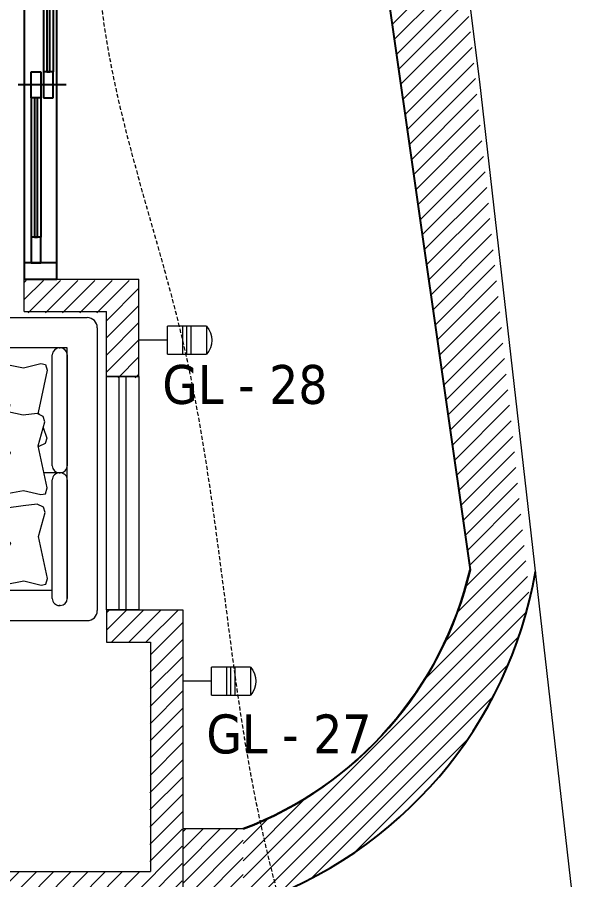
# Model space of a CAD drawing. Header units: inches. Extents: x 109699 to 44449955, y -10987 to 15824140.
# Drawn here: x 193229.3 to 193315.7, y -3401 to -3267.9 of the extents above; entities that cross this region are included whole.
import ezdxf

# ---------------------------------------------------------------- set-up
doc = ezdxf.new("R2010")
doc.units = ezdxf.units.IN
doc.header["$LTSCALE"] = 5
doc.header["$MEASUREMENT"] = 0
doc.linetypes.add('DASHED2', pattern=[0.375, 0.25, -0.125])
for name, color, linetype, lineweight in [('E-BK', 1, 'Continuous', 15), ('E-Con-Point', 5, 'DASHED2', 13), ('GL', 7, 'Continuous', 5), ('glass', 140, 'Continuous', 18), ('Ground foor outer wall', 7, 'Continuous', 25), ('HATCH2', 253, 'Continuous', 15), ('WALL', 8, 'Continuous', 53), ('WALL-1', 8, 'Continuous', 9), ('Window wall', 7, 'Continuous', 5)]:
    doc.layers.add(name, color=color, linetype=linetype, lineweight=lineweight)
doc.layers.add('FURNITUR', color=7, linetype='Continuous', lineweight=5, true_color=0xe8e8e8)
doc.layers.add('illustr-FURNITURE', color=34, linetype='Continuous')
doc.layers.add('WID', color=8, linetype='Continuous')
doc.styles.add('MtXpl_Tahoma', font='tahoma.ttf')

# ---------------------------------------------------------------- blocks, each defined once
blk = doc.blocks.new('A$C677D3EAC')
at = {"layer": 'FURNITUR'}
for p, q in [((12.00479866045498, 51.95316647657546), (26.27257498371182, 51.95316647657546)), ((12.00479866045498, 46.7545977087857), (12.00479866045498, 51.95316647657546)), ((1.714798660454107, 49.35388209268422), (12.00479866045498, 49.35388209268422)), ((27.98757498370105, 50.23816647657532), (27.98757498370833, 1.714991515273141)), ((-0.0002013395424000919, 47.63888209268407), (-0.0002013395424000919, 27.05888209268414)), ((22.84257498371153, 46.7545977087857), (12.00479866045498, 46.7545977087857)), ((21.47057498371578, 46.7545977087857), (21.64207498370524, 46.7545977087857)), ((22.84257498370425, 3.799775899162796), (22.84257498370425, 46.7545977087857)), ((20.27007498366584, 26.54438209267664), (20.27007498370949, 45.55409770878578)), ((22.84257498371153, 45.55409770878578), (22.8425749836606, 26.54438209267664)), ((11.49008981315274, 43.32827631189775), (12.16517933704745, 43.96611358265636)), ((12.5027240989948, 38.07549475087126), (11.49008981315274, 43.32827631189775)), ((12.16517933704745, 43.96611358265636), (15.31559601729532, 43.36579608827378)), ((15.31559601729532, 43.36579608827378), (18.31599273014581, 44.07867291178536)), ((19.40363667030761, 42.95307747577226), (17.86593348672614, 35.7117434773545)), ((18.31599273014581, 44.07867291178536), (19.10359739428532, 43.92859380628033)), ((19.10359739428532, 43.92859380628033), (19.40363667030761, 42.95307747577226)), ((13.02779365549941, 36.91237953848213), (12.5027240989948, 38.07549475087126)), ((11.61261941229895, 35.30786455647831), (12.66275786653569, 35.83314249810883)), ((12.00544753944268, 35.43314440848462), (12.05266419680993, 35.5991841482255)), ((12.05266419680993, 35.5991841482255), (13.02779365549941, 36.91237953848213)), ((15.24777488336258, 35.24313066369177), (12.66275786653569, 35.83314249810883)), ((17.65718828754325, 35.51486969230791), (15.24777488336258, 35.24313066369177)), ((18.70732674178726, 34.98959175067739), (17.65718828754325, 35.51486969230791)), ((17.86593348672614, 35.7117434773545), (17.97569034616026, 35.37952664570821)), ((10.63983892452234, 33.38899892960671), (11.33031025100354, 34.46060119444883)), ((11.33031025100354, 34.46060119444883), (11.61261941229895, 35.30786455647831)), ((11.33031025100354, 34.46060119444883), (12.05985271719692, 30.10290950415674)), ((17.87312200711312, 29.99035017502774), (19.00736667657475, 34.08911497292229)), ((19.00736667657475, 34.08911497292229), (18.70732674178726, 34.98959175067739)), ((10.63983892452234, 33.38899892960671), (10.03458546302863, 31.55699145095787)), ((18.72337355450145, 33.1164066199799), (19.32862701599515, 31.28439914133105)), ((10.03458546302863, 31.55699145095787), (10.3346253978234, 30.65651467320276)), ((19.32862701599515, 31.28439914133105), (19.02858708120039, 30.38392236357595)), ((10.3346253978234, 30.65651467320276), (11.38476385206013, 30.13123673157224)), ((12.04650223874341, 30.18265437400623), (11.38476385206013, 30.13123673157224)), ((12.05985271719692, 30.10290950415674), (13.0349821758864, 28.78971411390012)), ((19.4108251906946, 22.74901617660998), (17.87312200711312, 29.99035017502774)), ((17.97844862696365, 29.85864442194543), (17.89591218490386, 29.87674181101283)), ((19.02858708120039, 30.38392236357595), (17.97844862696365, 29.85864442194543)), ((13.0349821758864, 28.78971411390012), (12.50991261938179, 27.62659890151099)), ((12.50991261938179, 27.62659890151099), (11.49727833353245, 22.3738173404854)), ((12.06984914469649, 25.34388209268036), (1.714798660454107, 25.34388209268491)), ((21.47057498365757, 25.34388209267672), (18.85980329597078, 25.34388209267763)), ((21.47057498373033, 25.34388209267672), (21.64207498372707, 25.34388209267672)), ((21.64207498366159, 25.34388209267672), (21.47057498366485, 25.34388209267672)), ((20.27007498370949, 3.79977589916416), (20.27007498372404, 24.1433820926768)), ((22.84257498372608, 24.1433820926768), (22.84257498370425, 3.79977589916416)), ((-0.0002013395424000919, 4.314275899168024), (-0.0002013395424000919, 23.62888209268476)), ((11.49727833353245, 22.3738173404854), (12.17236785743444, 21.73598006972588)), ((12.17236785743444, 21.73598006972588), (15.32278453768231, 22.33629756410846)), ((15.32278453768231, 22.33629756410846), (18.3231812505328, 21.62342074059688)), ((19.11078591466503, 21.77349984610191), (19.4108251906946, 22.74901617660998)), ((18.3231812505328, 21.62342074059688), (19.11078591466503, 21.77349984610191)), ((12.43392473156564, 19.28744697104412), (11.98386482938076, 19.06232831278612)), ((15.28969182424771, 19.71016240346398), (12.43392473156564, 19.28744697104412)), ((17.69910522842838, 19.98190143208012), (15.28969182424771, 19.71016240346398)), ((18.74924368267239, 19.4566234904496), (17.69910522842838, 19.98190143208012)), ((19.04928361745988, 18.5561467126945), (18.74924368267239, 19.4566234904496)), ((11.98386482938076, 19.06232831278612), (11.87135034790845, 18.19937131140705)), ((11.87135034790845, 18.19937131140705), (12.10176965808205, 14.56994124392895)), ((17.91503894799826, 14.45738191479995), (19.04928361745988, 18.5561467126945)), ((12.10176965808205, 14.56994124392895), (13.07689911677153, 13.25674585367233)), ((19.45274213157973, 7.216047916382195), (17.91503894799826, 14.45738191479995)), ((12.55182956026692, 12.0936306412832), (11.53919527441758, 6.840849080256703)), ((13.07689911677153, 13.25674585367233), (12.55182956026692, 12.0936306412832)), ((11.53919527441758, 6.840849080256703), (12.21428479831957, 6.203011809498093)), ((12.21428479831957, 6.203011809498093), (15.36470147856744, 6.803329303880673)), ((15.36470147856744, 6.803329303880673), (18.36509819141793, 6.090452480368185)), ((18.36509819141793, 6.090452480368185), (19.15270285555744, 6.240531585874123)), ((19.15270285555744, 6.240531585874123), (19.45274213157973, 7.216047916382195)), ((20.27007498370949, 5.198560283064126), (12.00479866045498, 5.198560283062761)), ((12.00479866045498, 5.198560283062761), (12.00479866045498, -8.484727004542947e-06)), ((12.00479866045498, 2.599275899167878), (1.714798660446831, 2.599275899171516)), ((21.64207498370524, 2.59927589916424), (21.47057498370123, 2.59927589916424)), ((21.47057498370123, 2.59927589916424), (21.64207498369797, 2.59927589916424)), ((12.00479866045498, -8.484727004542947e-06), (26.27257498371182, -8.484727004542947e-06))]:
    blk.add_line(p, q, dxfattribs=at)
for centre, radius, start, end in [((26.27257498370454, 50.23816647657532), 1.715, 0, 90), ((1.714798660454107, 47.63888209268407), 1.715, 90, 180), ((21.47057498371578, 45.55409770878532), 1.200500000000829, 90, 179.9999999999739), ((21.64207498371252, 45.55409770878578), 1.20049999999992, 0, 90), ((1.714798660454107, 27.05888209268414), 1.715, 180, 270), ((1.714798660454107, 23.62888209268476), 1.715, 90, 180), ((21.47057498366485, 26.5443820926771), 1.200500000000375, 180.0000000000261, 270), ((21.47057498373033, 24.14338209267726), 1.20049999999901, 90, 180.0000000000261), ((21.64207498366159, 26.54438209267664), 1.20049999999901, 270, 0), ((21.64207498372707, 24.14338209267726), 1.200499999999465, 359.999999999974, 90), ((1.714798660446831, 4.314275899171662), 1.715, 180, 270), ((21.47057498370123, 3.799775899163706), 1.200499999999465, 179.9999999999739, 270), ((21.64207498370524, 3.79977589916416), 1.20049999999992, 270, 0), ((26.27257498371182, 1.714991515273141), 1.715, 270, 0)]:
    blk.add_arc(centre, radius, start, end, dxfattribs=at)
blk = doc.blocks.new('bbbb')
at = {"layer": 'WID'}
for p, q in [((143986.7009188982, 37109.52163377394), (143981.7009188964, 37109.52163377394)), ((143981.7009188964, 37109.52163377394), (143981.7009188964, 37107.02163377452)), ((143986.7009188982, 37107.02163377452), (143986.7009188982, 37109.52163377394)), ((143981.7009188964, 37107.02163377452), (143986.7009188982, 37107.02163377452)), ((143981.7009188965, 37052.02163377336), (143981.7009188964, 37107.02163377452)), ((143982.2509188965, 37107.02163377452), (143982.2509188966, 37103.02163377545)), ((143983.7509188971, 37107.02163377452), (143982.2509188965, 37107.02163377452)), ((143983.7509188971, 37103.02163377545), (143983.7509188971, 37107.02163377452)), ((143986.7009188982, 37107.02163377452), (143986.7009188981, 37052.02163377336)), ((143982.2509188966, 37103.02163377545), (143983.7509188971, 37103.02163377545)), ((143982.2509188968, 37103.02163377545), (143982.2509188966, 37081.52163377347)), ((143982.7509188967, 37103.02163377545), (143983.2509188971, 37103.02163377545)), ((143982.7509188965, 37081.52163377347), (143982.7509188967, 37103.02163377545)), ((143983.2509188971, 37103.02163377545), (143983.2509188964, 37081.52163377347)), ((143983.7509188971, 37103.02163377545), (143983.7509188969, 37081.52163377347)), ((143982.2509188966, 37081.52163377347), (143983.7509188971, 37081.52163377347)), ((143982.2509188966, 37077.52163377441), (143982.2509188966, 37081.52163377347)), ((143983.2509188964, 37081.52163377347), (143982.7509188962, 37081.52163377347)), ((143983.7509188971, 37081.52163377347), (143983.7509188971, 37077.52163377441)), ((143985.650918898, 37081.52163377347), (143984.1509188974, 37081.52163377347)), ((143984.1509188974, 37081.52163377347), (143984.1509188974, 37077.52163377441)), ((143985.650918898, 37077.52163377441), (143985.650918898, 37081.52163377347)), ((143980.2509188959, 37079.52163377394), (143987.6509188987, 37079.52163377394)), ((143983.7509188971, 37077.52163377441), (143982.2509188966, 37077.52163377441)), ((143984.1509188971, 37077.52163377441), (143984.150918897, 37056.02163377243)), ((143984.1509188974, 37077.52163377441), (143985.650918898, 37077.52163377441)), ((143984.6509188975, 37077.52163377441), (143985.1509188979, 37077.52163377441)), ((143984.6509188973, 37056.02163377243), (143984.6509188975, 37077.52163377441)), ((143985.1509188979, 37077.52163377441), (143985.1509188972, 37056.02163377243)), ((143985.6509188981, 37077.52163377445), (143985.6509188975, 37056.02163377243)), ((143984.150918897, 37056.02163377243), (143985.6509188975, 37056.02163377243)), ((143984.150918897, 37052.02163377336), (143984.150918897, 37056.02163377243)), ((143985.1509188972, 37056.02163377243), (143984.6509188971, 37056.02163377243)), ((143985.6509188975, 37056.02163377243), (143985.6509188975, 37052.02163377336)), ((143981.7009188965, 37049.52163377394), (143981.7009188965, 37052.02163377336)), ((143981.7009188965, 37052.02163377336), (143986.7009188982, 37052.02163377336)), ((143985.6509188975, 37052.02163377336), (143984.150918897, 37052.02163377336)), ((143986.7009188981, 37052.02163377336), (143986.7009188982, 37049.52163377394)), ((143986.7009188982, 37049.52163377394), (143981.7009188965, 37049.52163377394))]:
    blk.add_line(p, q, dxfattribs=at)
blk = doc.blocks.new('bs')
at = {"layer": 'E-BK'}
for p, q in [((-793.6107616202517, 1425.531798899594), (-793.6107616202517, 1433.501113548989)), ((-787.8528887823031, 1433.501113548989), (-793.6107616202514, 1433.501113548989)), ((-787.8528887823031, 1433.501113548989), (-787.8528887823031, 1425.531798899594)), ((-793.6107616202517, 1425.531798899594), (-787.8528887823031, 1425.531798899594)), ((-790.7318252012774, 1425.531798899594), (-790.7318252012774, 1419.63482280183))]:
    blk.add_line(p, q, dxfattribs=at)
at = {"layer": 'E-BK', "color": 5}
for p, q in [((-793.6107616202517, 1430.362221329489), (-787.8528887823031, 1430.362221329489)), ((-793.6107616202517, 1429.516456224291), (-787.8528887823031, 1429.516456224291)), ((-793.6107616202517, 1428.670698148449), (-787.8528887823031, 1428.670698148449))]:
    blk.add_line(p, q, dxfattribs=at)
at = {"layer": 'E-BK'}
blk.add_arc((-790.7318252012773, 1430.221002702818), 4.364332946471941, 48.72674153202249, 131.2732584679775, dxfattribs=at)

msp = doc.modelspace()

# ---------------------------------------------------------------- hatches: boundary and pattern name
at = {"layer": 'HATCH2'}
h = msp.add_hatch(dxfattribs=at)
h.set_pattern_fill('ANSI31', color=256, scale=15, angle=-2.544443745170813e-14)
h.set_pattern_definition([(44.99999999999996, (176657.9388440646, 2531137.985496358), (-1.325825214724776, 1.325825214724777), [])])
edge = h.paths.add_edge_path()
edge.add_line((193264.2072023105, -3393.11951196641), (193264.2072023105, -3405.147079228742))
edge.add_arc((193244.1155671841, -3342.096043291202), 66.17482100353435, 287.6748282563311, 346.4007288213037)
edge.add_line((193308.4351103492, -3357.655712371508), (193298.8597799627, -3266.004473015017))
edge.add_line((193298.8597799627, -3266.004473015017), (193285.3351319712, -3158.065355993158))
edge.add_line((193285.3351319712, -3158.065355993158), (193252.9232859652, -2943.457435507144))
edge.add_line((193252.9232859652, -2943.457435507144), (193242.4893356996, -2888.717385327725))
edge.add_line((193242.4893356996, -2888.717385327725), (193239.9411701928, -2888.892131801977))
edge.add_line((193239.9411701929, -2888.892131801977), (193235.7140620895, -2889.182015734541))
edge.add_line((193235.7140620895, -2889.182015734541), (193232.8475141132, -2889.378596039305))
edge.add_line((193232.8475141131, -2889.378596039305), (193299.2293080924, -3353.134616567555))
edge.add_arc((193244.0094836745, -3340.098577581162), 56.73770634426707, 290.8537667393117, 346.7170746799674, ccw=False)
h = msp.add_hatch(dxfattribs=at)
h.set_pattern_fill('ANSI31', color=256, scale=15, angle=-2.544443745170813e-14)
h.set_pattern_definition([(44.99999999999996, (140774.1268593164, 2531389.256548782), (-1.325825214724776, 1.325825214724777), [])])
h.paths.add_polyline_path([(193248.084199866, -3308.492288452389), (193230.4210468165, -3308.492288452389), (193230.4210468165, -3313.492288452389), (193243.084199866, -3313.492288452389), (193243.084199866, -3323.492288452389), (193248.0861990664, -3323.492288452389)])
h = msp.add_hatch(dxfattribs=at)
h.set_pattern_fill('ANSI31', color=256, scale=15, angle=-2.544443745170813e-14)
h.set_pattern_definition([(44.99999999999996, (140786.7900123659, 2531338.256548782), (-1.325825214724776, 1.325825214724777), [])])
h.paths.add_polyline_path([(193254.8818138084, -3359.282115419677), (193243.084699666, -3359.284218209146), (193243.084199866, -3364.283732896953), (193249.8823136085, -3364.282600731871), (193249.7830254696, -3399.699389864973), (193219.8823136086, -3399.699389864973), (193219.8823136086, -3404.699389865438), (193254.7840250699, -3404.698904552779)])
h = msp.add_hatch(dxfattribs=at)
h.set_pattern_fill('ANSI31', color=256, scale=15, angle=-2.544443745170813e-14)
h.set_pattern_definition([(44.99999999999996, (140708.3841055254, 2531389.256548782), (-1.325825214724776, 1.325825214724777), [])])
h.paths.add_polyline_path([(193264.2072023105, -3393.11951196641), (193254.8823136086, -3393.121628422572), (193254.8823136086, -3404.7015063216), (193264.2072023105, -3404.699389865438)])

# ---------------------------------------------------------------- linework, layer by layer
at = {"layer": 'E-Con-Point', "ltscale": 0.5}
msp.add_spline([(193221.2236216675, -3659.788532685595, 0.5590410111768203), (193277.3515625, -3637.546875, 0.6832439349145716), (193293.00390625, -3628.1953125, 0.6832439349145716), (193307.77734375, -3605.37890625), (193314.57421875, -3566.1328125), (193265.7734375, -3386.7421875), (193262.9588560395, -3369.304684478221, 0.4783989405265523), (193254.8872004331, -3317.709452745945), (193241.6740033845, -3252.614481595286, 0.2846634290586749), (193240.38671875, -3199.6484375, 0.2846634290586749), (193216.1189956437, -3167.624387128682, 0.6882906862028894), (193215, -3145.09765625, 0.6882906862028894), (193216.1919348215, -3054.962439762261, -0.09428638282484059), (193210.3468670681, -2958.144753783602, 0.9022312606696126)], degree=3, dxfattribs=at)
at = {"layer": 'glass', "elevation": 0.3846634290581861}
msp.add_lwpolyline([(193246.0841998659, -3359.283166814412), (193245.0841998659, -3359.283166814412), (193245.0849995461, -3323.283166814412), (193246.0849995461, -3323.283166814412)], close=True, dxfattribs=at)
at = {"layer": 'Ground foor outer wall', "elevation": 15.01535293625372}
msp.add_lwpolyline([(193202.7142326701, -2891.445057058523), (193232.8475141131, -2889.378596039305), (193299.2293080924, -3353.13461656757, -0.2486945884959753), (193264.2072023105, -3393.11951196641)], format="xyb", dxfattribs=at)
at = {"layer": 'Ground foor outer wall'}
for centre, radius, start, end in [((193244.1755111243, -3340.243998266573, 15.01535293625372), 56.54280326244729, 290.7490060412175, 346.8218353709326), ((193244.2158117869, -3342.146138331203, 0.4021036709497992), 66.06561280078787, 288.7703704366414, 350.2169270500536)]:
    msp.add_arc(centre, radius, start, end, dxfattribs=at)
at = {"layer": 'WALL-1'}
for p, q in [((193230.4210468164, -3308.283166814412, 0.1846634290581264), (193248.084199866, -3308.283166814412, 0.1846634290581264)), ((193230.4210468164, -3313.283166814412, 0.2846634290581278), (193230.4210468164, -3308.283166814412, 0.2846634290586749)), ((193248.084199866, -3323.283166814412, 0.2846634290581861), (193248.084199866, -3308.283166814412, 0.1000000000027867)), ((193248.084199866, -3308.283166814412, 0.1000000000027832), (193248.084199866, -3308.283166814412, 0.1000000000027832)), ((193230.4210468164, -3313.283166814412, 0.1846634290581264), (193243.084199866, -3313.283166814412, 0.1846634290581264)), ((193243.084199866, -3323.283166814412, 0.3846634290581861), (193243.084199866, -3313.283166814412, 0.3846634290581861)), ((193248.084199866, -3323.283166814412, 0.3846634290581861), (193243.084199866, -3323.283166814412, 0.2846634290581861)), ((193243.084199866, -3359.283166814412, 0.284663429058277), (193254.8823136084, -3359.283166814412, 0.284663429058277)), ((193243.084199866, -3359.283166814412, 0.184663429058277), (193243.084199866, -3364.283166814412, 0.1000000000028756)), ((193254.8823136086, -3359.283166814412, 0.3846634290582784), (193254.8823136086, -3404.699389865438, 0.7704404017316051)), ((193243.084199866, -3364.283166814412, 0.284663429058277), (193249.8823136086, -3364.283166814877, 0.284663429058277)), ((193249.8823136086, -3364.283166814877, 0.284663429058277), (193249.8823136086, -3399.699389864973, 0.5976446869171959)), ((193219.8823136086, -3399.699389864973, 0.4865327038176623), (193249.8823136086, -3399.699389864973, 0.4865327038176623))]:
    msp.add_line(p, q, dxfattribs=at)
msp.add_lwpolyline([(193240.6665829707, -2878.818898212447), (193240.6665829707, -2878.818898212447), (193254.7434073065, -2955.263312255314), (193287.1552533125, -3169.871232741329), (193300.679901304, -3277.810349763187), (193320.2088678249, -3449.580448578394), (193334.1122331476, -3585.029801136165), (193354.2410095395, -3744.135978512282), (193365.4325034156, -3835.40874693664), (193370.6715127444, -3883.928132422085), (193368.2972558558, -3927.099831079415), (193359.26665382, -3957.826945758707), (193338.6745676454, -3992.483664249352), (193321.4171512547, -4018.511364481228)], dxfattribs=at)
at = {"layer": 'Window wall', "elevation": 0.3846634290581861}
msp.add_lwpolyline([(193248.084199866, -3359.283166814412), (193243.084199866, -3359.283166814412), (193243.084199866, -3323.283166814412), (193248.084199866, -3323.283166814412)], close=True, dxfattribs=at)
at = {"layer": 'Window wall', "elevation": 0.970440401731608}
msp.add_lwpolyline([(193264.2072023105, -3393.11951196641), (193254.8823136086, -3393.121628422572), (193254.8823136086, -3404.7015063216), (193264.2072023105, -3404.699389865438), (193264.2072023105, -3404.698070584409)], dxfattribs=at)

# ---------------------------------------------------------------- block references
at = {"layer": 'E-BK', "color": 5, "xscale": -0.7528878284414805, "yscale": 0.7528878284501843, "zscale": 0.7528878284442684, "rotation": 269.9991720482258}
for p in [(192179.2670238872, -2722.361542695728, 0.216044808651405), (192186.0651376298, -2774.970520978098, 0.4783989405265522)]:
    msp.add_blockref('bs', p, dxfattribs=at)
at = {"layer": 'illustr-FURNITURE', "xscale": 0.9, "yscale": 0.9, "zscale": 0.9, "rotation": 359.9996818959455}
msp.add_blockref('A$C677D3EAC', (193216.4968949983, -3360.977942526506, 1.774437621497697), dxfattribs=at)
at = {"layer": 'WALL', "xscale": -1, "rotation": 8.066458772937324e-05}
msp.add_blockref('bbbb', (337217.1741262078, -40357.60082598309, 0.2846634290586749), dxfattribs=at)

# ---------------------------------------------------------------- texts
at = {"layer": 'GL', "color": 7, "style": 'MtXpl_Tahoma'}
for s, p in [('GL - 28', (193251.7310914633, -3327.524957414254, 0.1923317145304864)), ('GL - 27', (193258.5292052059, -3381.457191922893, 0.4732774875729876))]:
    msp.add_text(s, height=6, rotation=359.9999999999999, dxfattribs=at).set_placement(p)

doc.saveas('drawing.dxf')
